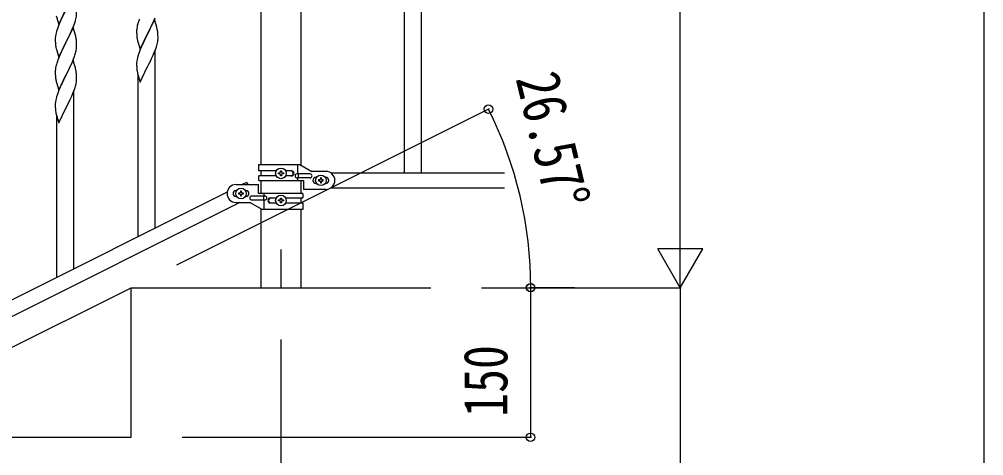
# Model space of a CAD drawing. Units: millimetres, scale not verified. Extents: x -4015 to 4015, y -2862 to 2860.
# Drawn here: x -1031 to -65, y 942 to 1379 of the extents above; entities that cross this region are included whole.
import ezdxf
from ezdxf.enums import TextEntityAlignment as Align

# ---------------------------------------------------------------- set-up
doc = ezdxf.new("R2010")
doc.units = ezdxf.units.MM
doc.header["$LTSCALE"] = 10
for name, color, linetype in [('0-2_YKK_12', 2, 'Continuous'), ('0-3_YKK_A1', 4, 'Continuous'), ('0-4_YKK_D', 6, 'Continuous')]:
    doc.layers.add(name, color=color, linetype=linetype)
doc.styles.add('ＭＳ ゴシック', font='')
doc.styles.get('ＭＳ ゴシック').set_extended_font_data('MS Gothic')

msp = doc.modelspace()

# ---------------------------------------------------------------- linework, layer by layer
at = {"layer": '0-2_YKK_12'}
for p in [(-769.17, 1148.22), (-769.17, 1139.76)]:
    msp.add_line(p, (-769.17, 1110.1), dxfattribs=at)
at = {"layer": '0-3_YKK_A1'}
for p, q in [((-65.28, 2810.1), (-65.28, -2489.9)), ((-645.67, 1885.1), (-645.67, 1225.14)), ((-628.67, 1885.1), (-628.67, 1225.14)), ((-789.42, 1789.74), (-789.42, 1233.64)), ((-748.92, 1232.84), (-748.92, 1789.74)), ((-974.17, 1348.39), (-973.96, 1349.72)), ((-895.17, 1169.77), (-895.17, 1347.45)), ((-903, 1330.98), (-903.16, 1330.65)), ((-912.17, 1161.26), (-912.17, 1322.7)), ((-976.67, 1128.93), (-976.67, 1306.6)), ((-984.5, 1290.13), (-984.66, 1289.8)), ((-993.67, 1120.41), (-993.67, 1281.86)), ((-791.17, 1233.64), (-750.3, 1233.64)), ((-791.17, 1227.14), (-791.17, 1233.64)), ((-773.85, 1227.14), (-791.17, 1227.14)), ((-789.42, 1227.14), (-789.42, 1222.14)), ((-758.58, 1227.14), (-764.5, 1227.14)), ((-752.2, 1224.14), (-752.2, 1233.64)), ((-750.3, 1233.64), (-738.17, 1226.64)), ((-791.17, 1217.64), (-791.17, 1222.14)), ((-773.85, 1222.14), (-791.17, 1222.14)), ((-791.17, 1217.64), (-746.67, 1217.64)), ((-789.42, 1217.64), (-789.42, 1204.48)), ((-770.61, 1224.16), (-771.57, 1224.16)), ((-767.73, 1225.12), (-766.77, 1225.12)), ((-758.58, 1222.14), (-764.5, 1222.14)), ((-739.97, 1224.14), (-753.05, 1224.14)), ((-739.97, 1220.14), (-753.05, 1220.14)), ((-752.2, 1217.64), (-752.2, 1220.14)), ((-751.65, 1220.14), (-751.65, 1224.14)), ((-748.92, 1204.48), (-748.92, 1217.64)), ((-746.67, 1217.64), (-746.67, 1208.64)), ((-724.17, 1226.64), (-738.17, 1226.64)), ((-734.17, 1220.64), (-733.54, 1220.64)), ((-730.61, 1218.12), (-731.57, 1218.12)), ((-727.73, 1217.16), (-726.77, 1217.16)), ((-724.8, 1220.64), (-724.17, 1220.64)), ((-719.2, 1225.14), (-545.32, 1225.14)), ((-814.17, 1213.48), (-791.67, 1213.48)), ((-813.54, 1207.48), (-814.17, 1207.48)), ((-803.58, 1215.66), (-807.95, 1213.48)), ((-804.17, 1207.48), (-804.8, 1207.48)), ((-803.58, 1215.66), (-802.49, 1213.48)), ((-791.67, 1204.48), (-791.67, 1213.48)), ((-789.42, 1213.98), (-789.42, 1208.98)), ((-724.17, 1208.64), (-746.67, 1208.64)), ((-734.17, 1214.64), (-733.54, 1214.64)), ((-724.8, 1214.64), (-724.17, 1214.64)), ((-719.2, 1210.14), (-545.32, 1210.14)), ((-823.06, 1205.83), (-1627.95, 803.3)), ((-813.54, 1201.48), (-814.17, 1201.48)), ((-810.61, 1204.96), (-811.57, 1204.96)), ((-807.73, 1204), (-806.77, 1204)), ((-804.17, 1201.48), (-804.8, 1201.48)), ((-798.37, 1201.98), (-785.29, 1201.98)), ((-798.37, 1197.98), (-785.29, 1197.98)), ((-747.17, 1204.48), (-791.67, 1204.48)), ((-786.7, 1201.98), (-786.7, 1197.98)), ((-786.14, 1204.48), (-786.14, 1201.98)), ((-786.14, 1197.98), (-786.14, 1188.48)), ((-779.77, 1199.98), (-773.85, 1199.98)), ((-767.73, 1197.97), (-766.77, 1197.97)), ((-764.5, 1199.98), (-747.17, 1199.98)), ((-748.92, 1194.98), (-748.92, 1199.98)), ((-747.17, 1204.48), (-747.17, 1199.98)), ((-810.4, 1195.39), (-1615.29, 792.85)), ((-814.17, 1195.48), (-800.17, 1195.48)), ((-788.05, 1188.48), (-800.17, 1195.48)), ((-789.42, 1189.28), (-789.42, 1110.1)), ((-747.17, 1188.48), (-788.05, 1188.48)), ((-779.77, 1194.98), (-773.85, 1194.98)), ((-770.61, 1197.01), (-771.57, 1197.01)), ((-764.5, 1194.98), (-747.17, 1194.98)), ((-748.92, 1110.1), (-748.92, 1188.48)), ((-747.17, 1194.98), (-747.17, 1188.48)), ((-1819.17, 660.1), (-919.17, 1110.1))]:
    msp.add_line(p, q, dxfattribs=at)
for points in [[(-977.27, 1403.6), (-984.5, 1388.74), (-985.02, 1387.72), (-987.66, 1382.43), (-988.77, 1380.1), (-989.89, 1377.68), (-991.6, 1373.66), (-992.39, 1371.63), (-993.11, 1369.62), (-993.9, 1367.14), (-994.42, 1365.21), (-994.73, 1363.82), (-994.97, 1362.46), (-995.13, 1361.17), (-995.19, 1360.34), (-995.22, 1359.54), (-995.2, 1357.68), (-995.17, 1356.67), (-995.12, 1355.73), (-995.04, 1354.56)], [(-994.24, 1382.48), (-993.99, 1381.53), (-991.72, 1373.88), (-984.5, 1388.74), (-984.33, 1389.07), (-982.61, 1392.46), (-981.11, 1395.51), (-980.22, 1397.38), (-978.67, 1400.8), (-978.23, 1401.8), (-977.19, 1404.33), (-976.06, 1407.37), (-975.39, 1409.36)], [(-994.5, 1350.79), (-994.24, 1349.62), (-993.99, 1348.66), (-991.72, 1341.01), (-984.5, 1355.87), (-984.33, 1356.2), (-980.22, 1364.51), (-978.88, 1367.44), (-977.81, 1369.94), (-976.42, 1373.49), (-975.71, 1375.5), (-975.09, 1377.48), (-974.57, 1379.4), (-974.26, 1380.8), (-974.02, 1382.15), (-973.86, 1383.45), (-973.8, 1384.28), (-973.78, 1385.08), (-973.78, 1386.22), (-973.83, 1387.95), (-973.89, 1389.19), (-974, 1390.61)], [(-913.67, 1368.72), (-913.71, 1367.91), (-913.72, 1367.51), (-913.7, 1365.65), (-913.67, 1364.64), (-913.62, 1363.7), (-913.52, 1362.26), (-913.37, 1360.95), (-913.23, 1359.96), (-913.05, 1359), (-912.95, 1358.53), (-912.74, 1357.59), (-912.49, 1356.64), (-910.22, 1348.99), (-903, 1363.85), (-902.83, 1364.18), (-900.9, 1367.98), (-899.39, 1371.08), (-898.72, 1372.49), (-897.38, 1375.41), (-896.52, 1377.42), (-895.3, 1380.45)], [(-895.77, 1378.71), (-903, 1363.85), (-903.16, 1363.52), (-905.51, 1358.86), (-907.27, 1355.21), (-907.72, 1354.25), (-908.83, 1351.79), (-910.1, 1348.77), (-910.89, 1346.74), (-911.61, 1344.72), (-912.4, 1342.24), (-912.92, 1340.32), (-913.23, 1338.92), (-913.47, 1337.57), (-913.63, 1336.27), (-913.69, 1335.44), (-913.72, 1334.64), (-913.7, 1332.78), (-913.67, 1331.77), (-913.62, 1330.83), (-913.52, 1329.39), (-913.37, 1328.08)], [(-912.1, 1376.1), (-912.54, 1374.63), (-913.03, 1372.72), (-913.32, 1371.33), (-913.54, 1370)], [(-893.04, 1369.17), (-893.38, 1370.58), (-893.57, 1371.31), (-895.77, 1378.71)], [(-977.27, 1370.73), (-984.5, 1355.87), (-984.84, 1355.2), (-987.45, 1350.01), (-988.55, 1347.71), (-989.22, 1346.27), (-990.33, 1343.81), (-992, 1339.78), (-992.57, 1338.26)], [(-974.54, 1361.19), (-974.76, 1362.13), (-975.01, 1363.08), (-977.27, 1370.73)], [(-892.3, 1359.38), (-892.28, 1360.18), (-892.28, 1361.33), (-892.33, 1363.06), (-892.39, 1364.3), (-892.5, 1365.71)], [(-973.78, 1352.21), (-973.78, 1353.35), (-973.83, 1355.08), (-973.89, 1356.32), (-974, 1357.74)], [(-893.19, 1354.03), (-892.86, 1355.45), (-892.59, 1356.81), (-892.4, 1358.13)], [(-995.17, 1327.88), (-995.21, 1327.06), (-995.22, 1326.67), (-995.2, 1324.81), (-995.17, 1323.8), (-995.12, 1322.86), (-995.02, 1321.42), (-994.87, 1320.1), (-994.73, 1319.11), (-994.55, 1318.16), (-994.45, 1317.69), (-994.24, 1316.75), (-993.99, 1315.79), (-991.72, 1308.14), (-984.5, 1323.01), (-984.33, 1323.34), (-982.4, 1327.14), (-980.89, 1330.24), (-980.22, 1331.65), (-978.88, 1334.57), (-978.02, 1336.57), (-976.8, 1339.61), (-976.06, 1341.63), (-975.55, 1343.13), (-974.95, 1345.09), (-974.57, 1346.53)], [(-913, 1325.9), (-912.74, 1324.72), (-912.49, 1323.77), (-910.22, 1316.12), (-903, 1330.98), (-902.83, 1331.31), (-901.11, 1334.7), (-899.61, 1337.75), (-898.72, 1339.62), (-897.17, 1343.04), (-896.73, 1344.04), (-895.69, 1346.57), (-894.56, 1349.6), (-893.89, 1351.6)], [(-977.27, 1337.86), (-984.5, 1323.01), (-984.66, 1322.68), (-987.01, 1318.02), (-988.77, 1314.37), (-989.22, 1313.4), (-990.33, 1310.94), (-991.6, 1307.92), (-992.39, 1305.89), (-993.11, 1303.88), (-993.9, 1301.4), (-994.42, 1299.47), (-994.73, 1298.07), (-994.97, 1296.72), (-995.13, 1295.43), (-995.19, 1294.6), (-995.22, 1293.8), (-995.2, 1291.94), (-995.17, 1290.93), (-995.12, 1289.98), (-995.02, 1288.54), (-994.87, 1287.23)], [(-993.6, 1335.25), (-994.04, 1333.78), (-994.53, 1331.87), (-994.82, 1330.49), (-995.04, 1329.15)], [(-974.54, 1328.32), (-974.88, 1329.74), (-975.07, 1330.46), (-977.27, 1337.86)], [(-973.8, 1318.54), (-973.78, 1319.34), (-973.78, 1320.48), (-973.83, 1322.21), (-973.89, 1323.45), (-974, 1324.87)], [(-974.69, 1313.19), (-974.36, 1314.6), (-974.09, 1315.97), (-973.9, 1317.28)], [(-994.5, 1285.05), (-994.24, 1283.88), (-993.99, 1282.92), (-991.72, 1275.27), (-984.5, 1290.13), (-984.33, 1290.46), (-982.61, 1293.85), (-981.11, 1296.91), (-980.22, 1298.78), (-978.67, 1302.2), (-978.23, 1303.2), (-977.19, 1305.73), (-976.06, 1308.76), (-975.39, 1310.76)], [(-769.65, 1226.08), (-769.65, 1227.04), (-768.69, 1227.04), (-768.69, 1226.08)], [(-771.57, 1224.16), (-771.57, 1225.12), (-770.61, 1225.12)], [(-768.69, 1223.2), (-768.69, 1222.24), (-769.65, 1222.24), (-769.65, 1223.2)], [(-766.77, 1225.12), (-766.77, 1224.16), (-767.73, 1224.16)], [(-731.57, 1218.12), (-731.57, 1217.16), (-730.61, 1217.16)], [(-728.69, 1219.08), (-728.69, 1220.04), (-729.65, 1220.04), (-729.65, 1219.08)], [(-726.77, 1217.16), (-726.77, 1218.12), (-727.73, 1218.12)], [(-729.65, 1216.2), (-729.65, 1215.24), (-728.69, 1215.24), (-728.69, 1216.2)], [(-811.57, 1204.96), (-811.57, 1204), (-810.61, 1204)], [(-808.69, 1205.92), (-808.69, 1206.88), (-809.65, 1206.88), (-809.65, 1205.92)], [(-809.65, 1203.04), (-809.65, 1202.08), (-808.69, 1202.08), (-808.69, 1203.04)], [(-806.77, 1204), (-806.77, 1204.96), (-807.73, 1204.96)], [(-771.57, 1197.01), (-771.57, 1197.97), (-770.61, 1197.97)], [(-769.65, 1198.93), (-769.65, 1199.89), (-768.69, 1199.89), (-768.69, 1198.93)], [(-766.77, 1197.97), (-766.77, 1197.01), (-767.73, 1197.01)], [(-768.69, 1196.05), (-768.69, 1195.09), (-769.65, 1195.09), (-769.65, 1196.05)], [(-1819.17, 660.1), (-1519.17, 660.1), (-1519.17, 810.1), (-1219.17, 810.1), (-1219.17, 960.1), (-919.17, 960.1), (-919.17, 1110.1), (-619.17, 1110.1)]]:
    msp.add_lwpolyline(points, dxfattribs=at)
for centre in [(-769.17, 1224.64), (-729.17, 1217.64), (-809.17, 1204.48), (-769.17, 1197.49)]:
    msp.add_circle(centre, 5.3, dxfattribs=at)
for centre, radius, start, end in [((-836.47, 1351.85), 79.42, 159.93435, 162.22611), ((-881.73, 1366.11), 32.04, 173.03232, 175.32407), ((-934.51, 1360.46), 42.37, 9.56725, 11.859), ((-937.36, 1360.86), 45.12, 6.17603, 8.46779), ((-955.09, 1358.01), 40.1, 184.93791, 187.22967), ((-940.32, 1361.13), 55.16, 188.50857, 190.80032), ((-1016.01, 1352.48), 42.37, 9.56725, 11.859), ((-1018.73, 1352.88), 45, 6.19632, 8.48807), ((-954.29, 1370.32), 63.23, 342.78424, 345.07599), ((-923.72, 1361.38), 31.49, 354.07159, 356.36334), ((-1020.74, 1357.46), 47.45, 346.68556, 348.97731), ((-1005.89, 1353.73), 32.18, 352.83347, 355.12522), ((-1004.05, 1352.73), 30.27, 356.72427, 359.01602), ((-917.97, 1311.01), 79.42, 159.93435, 162.22611), ((-963.23, 1325.26), 32.04, 173.03232, 175.32407), ((-1016.01, 1319.62), 42.37, 9.56725, 11.859), ((-1018.86, 1320.01), 45.12, 6.17603, 8.46779), ((-858.77, 1336.24), 55.21, 188.49987, 190.79162), ((-1005.22, 1320.53), 31.49, 354.07159, 356.36334), ((-1035.79, 1329.47), 63.23, 342.78424, 345.07599), ((-940.27, 1295.39), 55.21, 188.49987, 190.79162), ((-759.33, 1224.64), 2.5, 270, 90), ((-758.58, 1224.64), 2.5, 270, 90), ((-770.61, 1226.08), 0.96, 270, 0), ((-770.61, 1223.2), 0.96, 0, 90), ((-767.73, 1226.08), 0.96, 180, 270), ((-767.73, 1223.2), 0.96, 90, 180), ((-753.05, 1222.14), 2, 90, 270), ((-739.97, 1222.14), 2, 270, 90), ((-734.17, 1217.64), 3, 90, 270), ((-730.61, 1219.08), 0.96, 270, 0), ((-730.61, 1216.2), 0.96, 0, 90), ((-727.73, 1219.08), 0.96, 180, 270), ((-727.73, 1216.2), 0.96, 90, 180), ((-724.17, 1217.64), 9, 270, 90), ((-724.17, 1217.64), 3, 270, 90), ((-814.17, 1204.48), 9, 90, 270), ((-814.17, 1204.48), 3, 90, 270), ((-804.17, 1204.48), 3, 270, 90), ((-810.61, 1205.92), 0.96, 270, 0), ((-810.61, 1203.04), 0.96, 0, 90), ((-807.73, 1205.92), 0.96, 180, 270), ((-807.73, 1203.04), 0.96, 90, 180), ((-798.37, 1199.98), 2, 90, 270), ((-785.29, 1199.98), 2, 270, 90), ((-779.77, 1197.48), 2.5, 90, 270), ((-779.02, 1197.48), 2.5, 90, 270), ((-770.61, 1198.93), 0.96, 270, 0), ((-767.73, 1198.93), 0.96, 180, 270), ((-770.61, 1196.05), 0.96, 0, 90), ((-767.73, 1196.05), 0.96, 90, 180)]:
    msp.add_arc(centre, radius, start, end, dxfattribs=at)
at = {"layer": '0-4_YKK_D'}
for p, q in [((-369.17, 1155.1), (-369.17, 1865.1)), ((-873.56, 1132.91), (-560.35, 1289.51)), ((-369.17, 1110.1), (-369.17, 1188.04)), ((-369.17, 1110.1), (-391.67, 1149.07)), ((-346.67, 1149.07), (-391.67, 1149.07)), ((-369.17, 1110.1), (-346.67, 1149.07)), ((-568.17, 1110.1), (-518.17, 1110.1)), ((-544.42, 1110.1), (-368.17, 1110.1)), ((-475.17, 1110.1), (-520, 1110.1)), ((-519.17, 1110.1), (-519.17, 960.1)), ((-474.17, 1110.1), (-368.17, 1110.1)), ((-369.17, 1110.1), (-369.17, 660.1)), ((-769.17, 1058.1), (-769.17, 509.1)), ((-868.17, 960.1), (-518.17, 960.1))]:
    msp.add_line(p, q, dxfattribs=at)
for centre in [(-561.25, 1289.06), (-519.17, 1110.1), (-519, 1110.1), (-519.17, 960.1)]:
    msp.add_circle(centre, 4.25, dxfattribs=at)
msp.add_arc((-919.17, 1110.1), 400.17, 0, 26.56505, dxfattribs=at)

# ---------------------------------------------------------------- texts
at = {"layer": '0-4_YKK_D', "style": 'ＭＳ ゴシック', "width": 0.8}
for s, rotation, p in [('26.57°', 283.56, (-547.07, 1316.71)), ('150', 90, (-529.17, 980.7))]:
    msp.add_text(s, height=43.99, rotation=rotation, dxfattribs=at).set_placement(p, align=Align.BOTTOM_LEFT)

doc.saveas('drawing.dxf')
